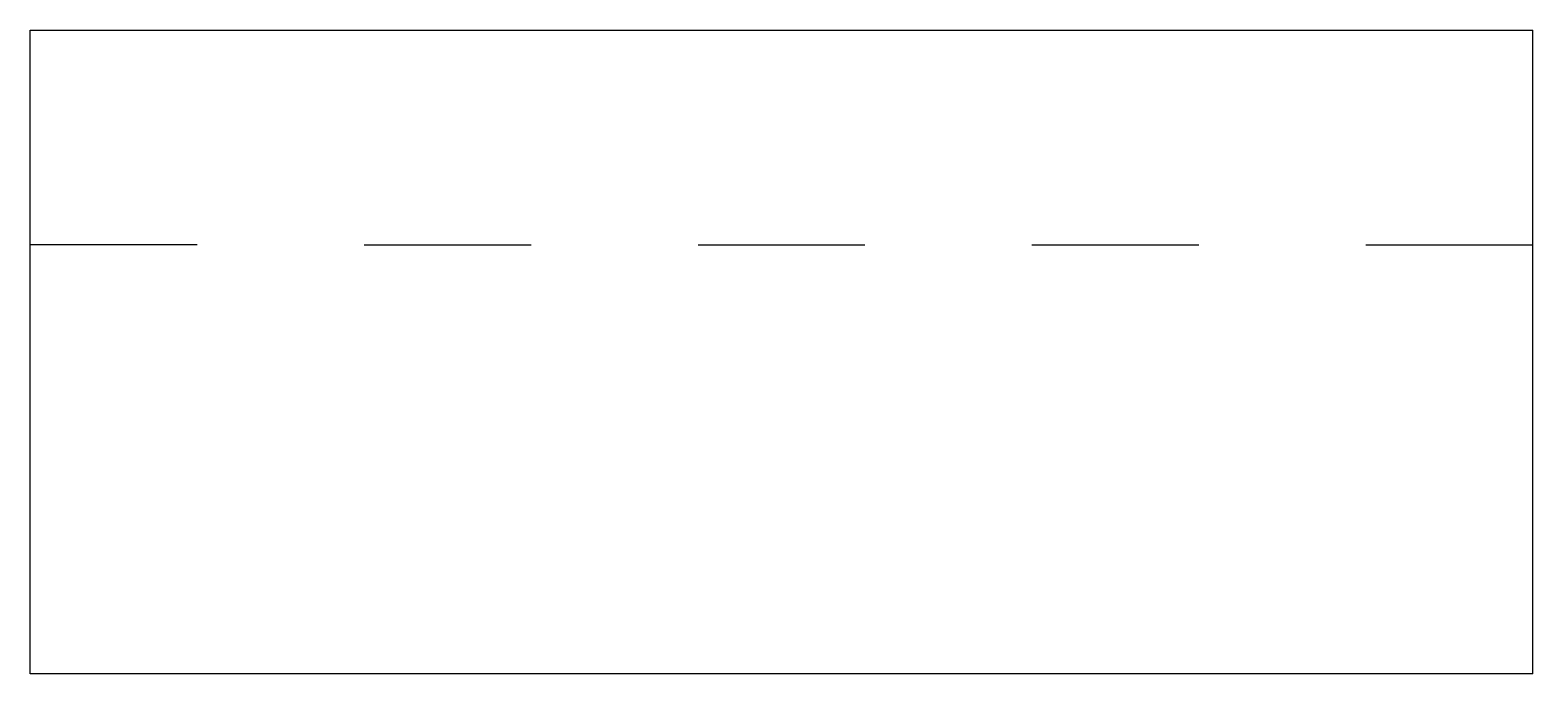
# Model space of a CAD drawing. Header units: millimetres. Extents: x -175 to 175, y 0 to 150.
import ezdxf

# ---------------------------------------------------------------- set-up
doc = ezdxf.new("R2010")
doc.units = ezdxf.units.MM

msp = doc.modelspace()

# ---------------------------------------------------------------- linework, layer by layer
at = {"color": 0, "linetype": 'ByBlock', "lineweight": -2}
for p, q in [((-175, 0), (-175, 150)), ((-175, 150), (175, 150)), ((175, 0), (175, 150)), ((-136.11, 100), (-175, 100)), ((-97.22, 100), (-58.33, 100)), ((-19.44, 100), (19.44, 100)), ((58.33, 100), (97.22, 100)), ((136.11, 100), (175, 100)), ((175, 0), (-175, 0))]:
    msp.add_line(p, q, dxfattribs=at)

doc.saveas('drawing.dxf')
